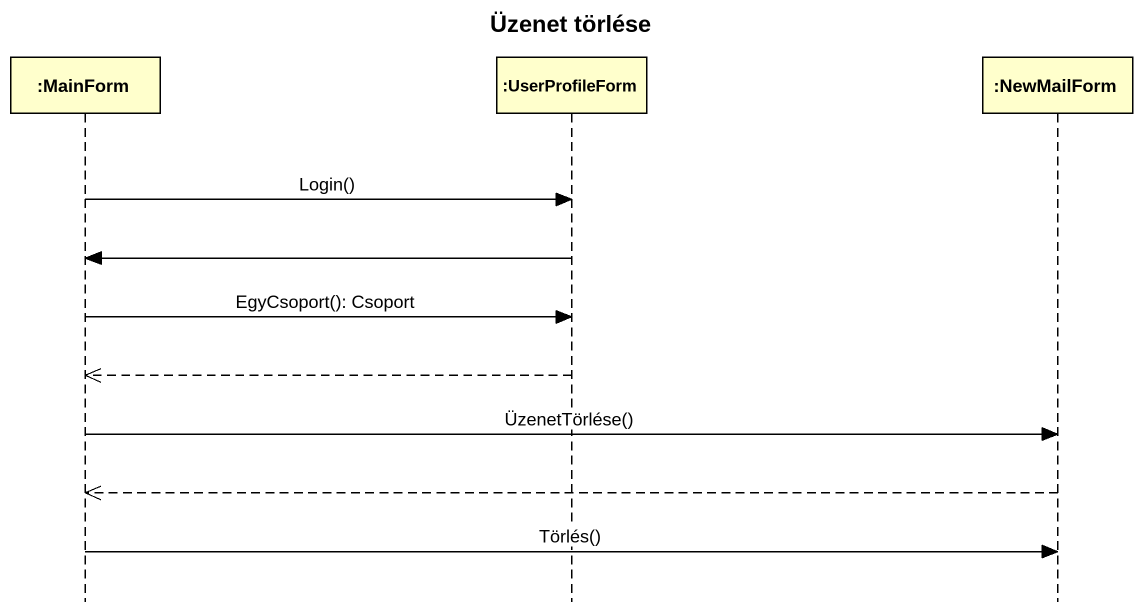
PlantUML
@startuml
title Üzenet törlése
hide footbox
participant ":MainForm" as MainForm
participant ":UserProfileForm" as UserProfileForm
participant ":NewMailForm" as NewMailForm

MainForm -> UserProfileForm : Login()
UserProfileForm -> MainForm
MainForm -> UserProfileForm : EgyCsoport(): Csoport
UserProfileForm -->> MainForm
MainForm -> NewMailForm : ÜzenetTörlése()
NewMailForm -->> MainForm
MainForm -> NewMailForm : Törlés()
@enduml
